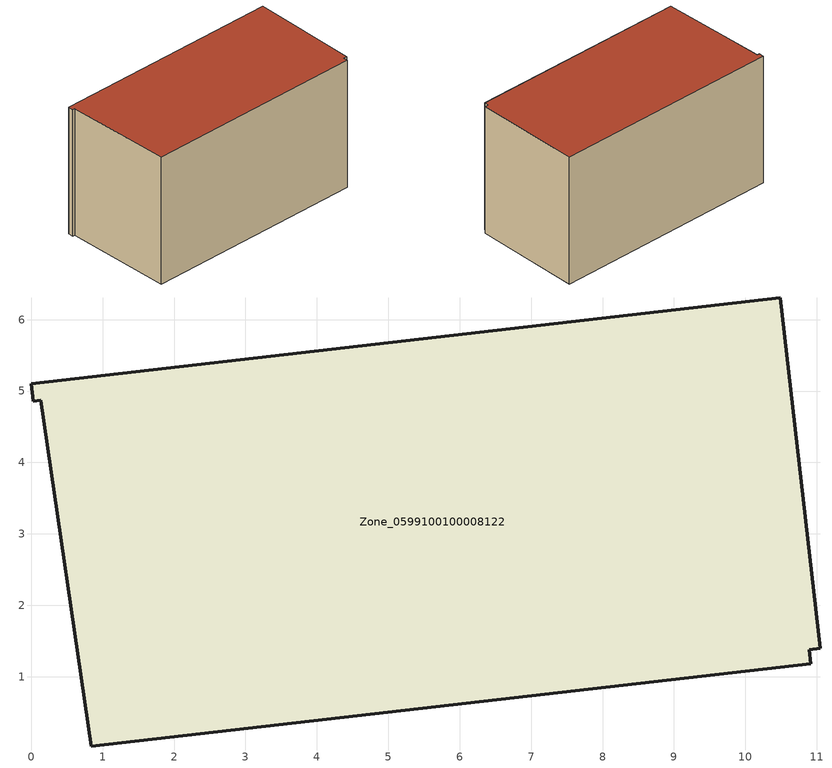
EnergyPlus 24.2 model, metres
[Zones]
Zone_0599100100008122
 floor ground (C_G): 0,5.11 10.49,6.3 11.05,1.4 10.89,1.38 10.91,1.18 0.84,0.03 0.14,4.87 0.03,4.86 z0
 wall outside (C_F): 10.49,6.3 0,5.11 0.03,4.86 0.14,4.87 0.84,0.03 10.91,1.18 10.89,1.38 11.05,1.4 10.49,6.3 z0:6.1
 roof outside (C_R): 11.05,1.4 10.49,6.3 0,5.11 0.03,4.86 0.14,4.87 0.84,0.03 10.91,1.18 10.89,1.38 z6.1
[BUILDING]
Pand.0599100100008122: North Axis=0; Terrain=City; Loads Convergence Tolerance Value=0.04; Temperature Convergence Tolerance Value=0.4; Solar Distribution=FullExterior; Maximum Number of Warmup Days=25; Minimum Number of Warmup Days=1
[Site:Location]
Rotterdam.The.Hague.AP_ZH_NLD Design_Conditions: Latitude=51.96; Longitude=4.45; Time Zone=1; Elevation=-4.5
[SITE:GROUNDTEMPERATURE:BUILDINGSURFACE]
18, 18, 18, 18, 18, 18, 18, 18, 18, 18, 18, 18
[MATERIAL] Thermal Absorptance=0.9; Solar Absorptance=0.7; Visible Absorptance=0.7
Name | Roughness | Thickness | Conductivity | Density | Specific Heat
G.TI.2015-2018 | MediumSmooth | 0.15 | 0.0428571 | 540 | 1210
F.TI.2015-2018 | Rough | 0.3 | 0.0666667 | 1920 | 840
R.TI.2015-2018 | MediumRough | 0.2 | 0.0333333 | 1500 | 1000
[CONSTRUCTION]
C_G: G.TI.2015-2018
C_F: F.TI.2015-2018
C_R: R.TI.2015-2018
[ZONE]
Zone_0599100100008122: Type=1; Multiplier=1; Ceiling Height=Autocalculate; Volume=Autocalculate; Floor Area=autocalculate; Part of Total Floor Area=Yes
[ZONEINFILTRATION:DESIGNFLOWRATE]
Infil_Zone_0599100100008122: Zone or ZoneList or Space or SpaceList=Zone_0599100100008122; Schedule=AlwaysOn; Design Flow Rate Calculation Method=Flow/Area; Flow Rate per Floor Area=0.0015; Constant Term Coefficient=1; Temperature Term Coefficient=0; Velocity Term Coefficient=0; Velocity Squared Term Coefficient=0
[HVACTEMPLATE:ZONE:IDEALLOADSAIRSYSTEM]
Zone_0599100100008122: Maximum Heating Supply Air Temperature=50; Minimum Cooling Supply Air Temperature=13; Maximum Heating Supply Air Humidity Ratio=0.0156; Minimum Cooling Supply Air Humidity Ratio=0.0077; Heating Limit=NoLimit; Cooling Limit=NoLimit; Dehumidification Control Type=ConstantSensibleHeatRatio; Cooling Sensible Heat Ratio=0.7; Dehumidification Setpoint=60; Humidification Control Type=None; Humidification Setpoint=30; Outdoor Air Method=None; Outdoor Air Flow Rate per Person=0.00944; Outdoor Air Flow Rate per Zone Floor Area=0; Outdoor Air Flow Rate per Zone=0; Demand Controlled Ventilation Type=None; Outdoor Air Economizer Type=NoEconomizer; Heat Recovery Type=None; Sensible Heat Recovery Effectiveness=0.7; Latent Heat Recovery Effectiveness=0.65
[ZONECONTROL:THERMOSTAT]
ThermostatControl_Zone_0599100100008122: Zone or ZoneList=Zone_0599100100008122; Control Type Schedule=DualSetpointControlType; Control 1=Thermostat_Zone_0599100100008122; Temperature Difference Between Cutout And Setpoint=0
[THERMOSTATSETPOINT:DUALSETPOINT]
Thermostat_Zone_0599100100008122: Heating Setpoint Temperature Schedule=HeatingSetpoint_Zone_0599100100008122; Cooling Setpoint Temperature Schedule=CoolingSetpoint_Zone_0599100100008122
[SCHEDULE:COMPACT]
HeatingSetpoint_Zone_0599100100008122: Through: 12/31, For: AllDays, Until: 24:00, 21
CoolingSetpoint_Zone_0599100100008122: Through: 12/31, For: AllDays, Until: 24:00, 24
DualSetpointControlType: Through: 12/31, For: AllDays, Until: 24:00, 4
AlwaysOn: Through: 12/31, For: AllDays, Until: 24:00, 1
